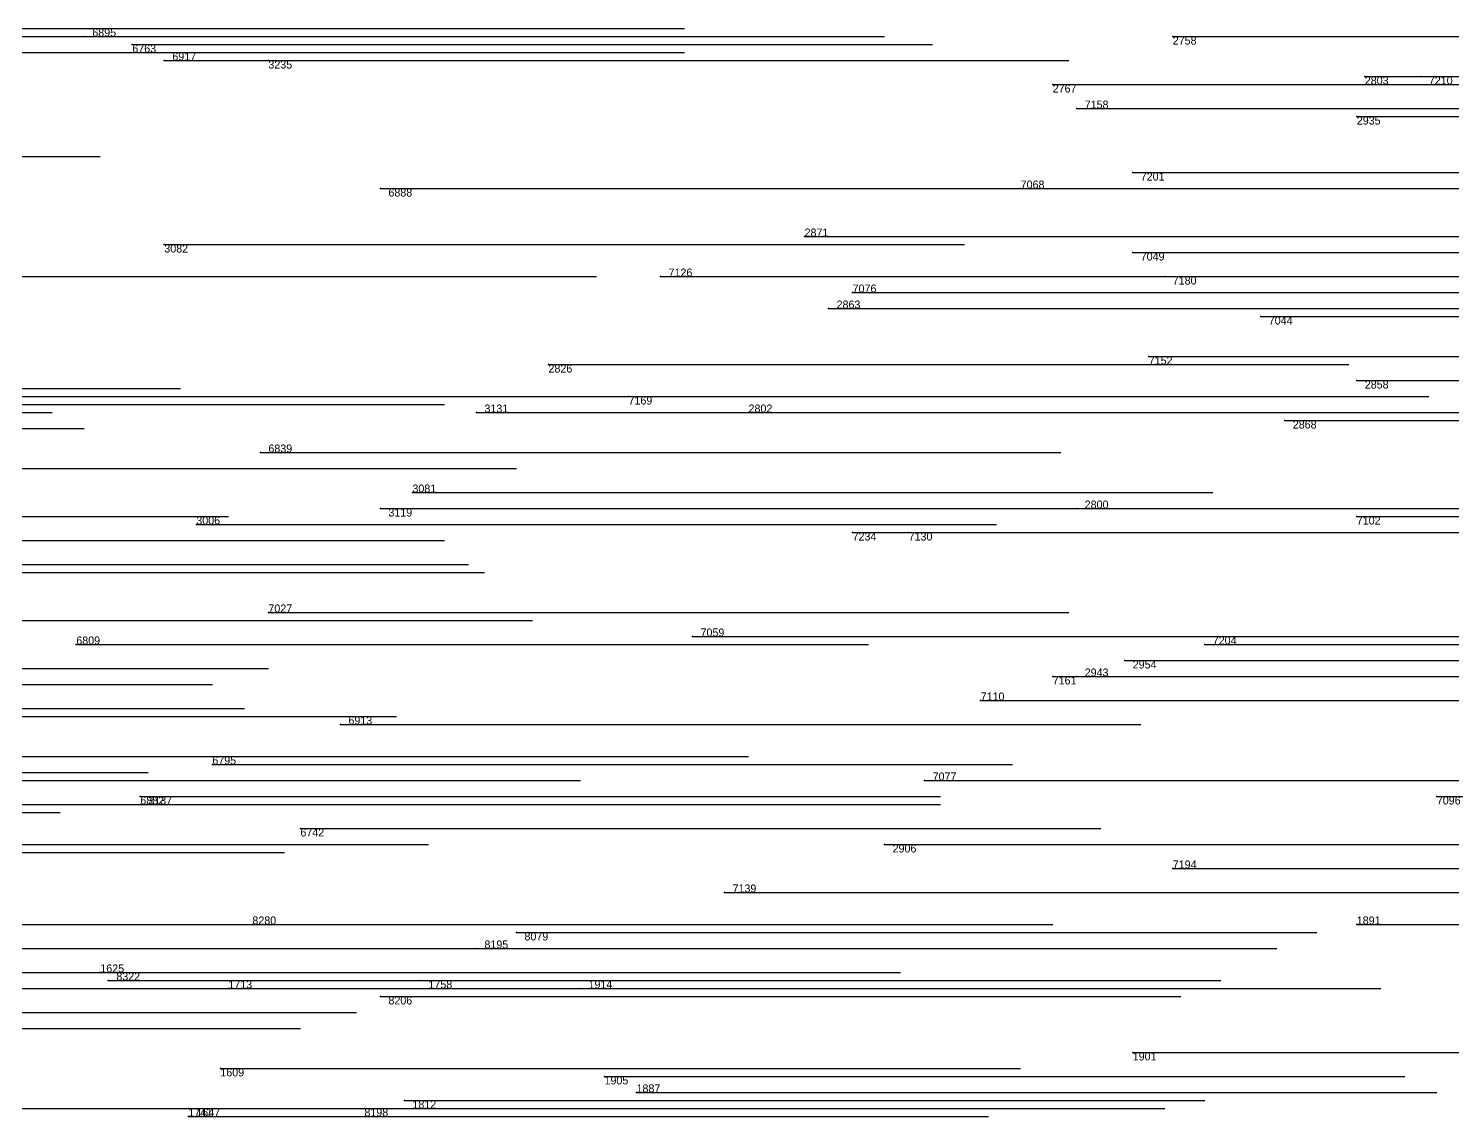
# Model space of a CAD drawing. Extents: x 0 to 1.1, y 0 to 1.
# Drawn here: x 0.193 to 0.371, y 0.732 to 0.868 of the extents above; entities that cross this region are included whole.
import ezdxf

# ---------------------------------------------------------------- set-up
doc = ezdxf.new("R2010")
doc.units = 0
for name, color, linetype in [('Facilities', 3, 'CONTINUOUS'), ('Normals', 1, 'CONTINUOUS'), ('Source_points', 5, 'CONTINUOUS'), ('Text', 3, 'CONTINUOUS')]:
    doc.layers.add(name, color=color, linetype=linetype)

msp = doc.modelspace()

# ---------------------------------------------------------------- linework, layer by layer
at = {"layer": 'Facilities', "color": 3}
for p in [(0.2, 0.867, 1), (0.336, 0.867), (0.206, 0.866, 1), (0.21, 0.864, 1), (0.223, 0.864), (0.36, 0.862), (0.367, 0.862, 1), (0.321, 0.861), (0.324, 0.858, 1), (0.359, 0.857), (0.331, 0.85, 1), (0.237, 0.848, 1), (0.317, 0.848, 1), (0.29, 0.842), (0.21, 0.841), (0.331, 0.84, 1), (0.272, 0.837, 1), (0.335, 0.837, 1), (0.296, 0.835, 1), (0.293, 0.833), (0.347, 0.832, 1), (0.258, 0.826), (0.333, 0.827, 1), (0.359, 0.824), (0.268, 0.822, 1), (0.249, 0.82), (0.283, 0.82), (0.35, 0.819), (0.222, 0.815, 1), (0.241, 0.81), (0.237, 0.808), (0.324, 0.808), (0.359, 0.807, 1), (0.214, 0.806), (0.296, 0.805, 1), (0.303, 0.805, 1), (0.223, 0.795, 1), (0.276, 0.792, 1), (0.199, 0.791, 1), (0.34, 0.791, 1), (0.33, 0.789), (0.321, 0.787, 1), (0.324, 0.787), (0.312, 0.784, 1), (0.232, 0.781, 1), (0.216, 0.776, 1), (0.305, 0.774, 1), (0.207, 0.772, 1), (0.207, 0.771), (0.369, 0.772, 1), (0.227, 0.768, 1), (0.3, 0.766), (0.336, 0.763, 1), (0.28, 0.76, 1), (0.221, 0.756, 1), (0.254, 0.755, 1), (0.359, 0.756), (0.249, 0.753, 1), (0.202, 0.75), (0.203, 0.749, 1), (0.218, 0.748), (0.242, 0.749), (0.262, 0.748), (0.237, 0.747, 1), (0.331, 0.74), (0.217, 0.738), (0.265, 0.737), (0.269, 0.735), (0.24, 0.734), (0.213, 0.733), (0.213, 0.732), (0.235, 0.733, 1)]:
    msp.add_point(p, dxfattribs=at)
at = {"layer": 'Normals', "color": 1}
for p, q in [((0.121, 0.867), (0.221, 0.867)), ((0.163, 0.868), (0.263, 0.868)), ((0.175, 0.868, 1), (0.275, 0.868, 1)), ((0.2, 0.867, 1), (0.3, 0.867, 1)), ((0.336, 0.867), (0.436, 0.867)), ((0.175, 0.865, 1), (0.275, 0.865, 1)), ((0.206, 0.866, 1), (0.306, 0.866, 1)), ((0.21, 0.864, 1), (0.31, 0.864, 1)), ((0.223, 0.864), (0.323, 0.864)), ((0.36, 0.862), (0.46, 0.862)), ((0.367, 0.862, 1), (0.467, 0.862, 1)), ((0.321, 0.861), (0.421, 0.861)), ((0.324, 0.858, 1), (0.424, 0.858, 1)), ((0.359, 0.857), (0.459, 0.857)), ((0.102, 0.852), (0.202, 0.852)), ((0.331, 0.85, 1), (0.431, 0.85, 1)), ((0.237, 0.848, 1), (0.337, 0.848, 1)), ((0.317, 0.848, 1), (0.417, 0.848, 1)), ((0.29, 0.842), (0.39, 0.842)), ((0.21, 0.841), (0.31, 0.841)), ((0.331, 0.84, 1), (0.431, 0.84, 1)), ((0.164, 0.837), (0.264, 0.837)), ((0.272, 0.837, 1), (0.372, 0.837, 1)), ((0.335, 0.837, 1), (0.435, 0.837, 1)), ((0.296, 0.835, 1), (0.396, 0.835, 1)), ((0.293, 0.833), (0.393, 0.833)), ((0.347, 0.832, 1), (0.447, 0.832, 1)), ((0.258, 0.826), (0.358, 0.826)), ((0.333, 0.827, 1), (0.433, 0.827, 1)), ((0.359, 0.824), (0.459, 0.824)), ((0.112, 0.823), (0.212, 0.823)), ((0.145, 0.821), (0.245, 0.821)), ((0.18, 0.822, 1), (0.28, 0.822, 1)), ((0.268, 0.822, 1), (0.368, 0.822, 1)), ((0.096, 0.82), (0.196, 0.82)), ((0.249, 0.82), (0.349, 0.82)), ((0.283, 0.82), (0.383, 0.82)), ((0.35, 0.819), (0.45, 0.819)), ((0.1, 0.818, 1), (0.2, 0.818, 1)), ((0.222, 0.815, 1), (0.322, 0.815, 1)), ((0.154, 0.813, 1), (0.254, 0.813, 1)), ((0.241, 0.81), (0.341, 0.81)), ((0.237, 0.808), (0.337, 0.808)), ((0.324, 0.808), (0.424, 0.808)), ((0.118, 0.807), (0.218, 0.807)), ((0.359, 0.807, 1), (0.459, 0.807, 1)), ((0.214, 0.806), (0.314, 0.806)), ((0.296, 0.805, 1), (0.396, 0.805, 1)), ((0.303, 0.805, 1), (0.403, 0.805, 1)), ((0.145, 0.804), (0.245, 0.804)), ((0.148, 0.801, 1), (0.248, 0.801, 1)), ((0.15, 0.8), (0.25, 0.8)), ((0.155, 0.794), (0.256, 0.794)), ((0.223, 0.795, 1), (0.323, 0.795, 1)), ((0.276, 0.792, 1), (0.376, 0.792, 1)), ((0.199, 0.791, 1), (0.298, 0.791, 1)), ((0.34, 0.791, 1), (0.44, 0.791, 1)), ((0.33, 0.789), (0.43, 0.789)), ((0.123, 0.788, 1), (0.223, 0.788, 1)), ((0.321, 0.787, 1), (0.42, 0.787, 1)), ((0.324, 0.787), (0.424, 0.787)), ((0.116, 0.786, 1), (0.216, 0.786, 1)), ((0.12, 0.783), (0.22, 0.783)), ((0.312, 0.784, 1), (0.412, 0.784, 1)), ((0.139, 0.782), (0.239, 0.782)), ((0.232, 0.781, 1), (0.332, 0.781, 1)), ((0.183, 0.777), (0.283, 0.777)), ((0.216, 0.776, 1), (0.316, 0.776, 1)), ((0.108, 0.775), (0.208, 0.775)), ((0.103, 0.774), (0.203, 0.774)), ((0.162, 0.774), (0.262, 0.774)), ((0.305, 0.774, 1), (0.405, 0.774, 1)), ((0.133, 0.771), (0.233, 0.771)), ((0.207, 0.772, 1), (0.307, 0.772, 1)), ((0.207, 0.771), (0.307, 0.771)), ((0.369, 0.772, 1), (0.469, 0.772, 1)), ((0.097, 0.77), (0.197, 0.77)), ((0.227, 0.768, 1), (0.327, 0.768, 1)), ((0.143, 0.766), (0.243, 0.766)), ((0.3, 0.766), (0.4, 0.766)), ((0.121, 0.765, 1), (0.221, 0.765, 1)), ((0.125, 0.765, 1), (0.225, 0.765, 1)), ((0.336, 0.763, 1), (0.435, 0.763, 1)), ((0.28, 0.76, 1), (0.38, 0.76, 1)), ((0.146, 0.756), (0.246, 0.756)), ((0.221, 0.756, 1), (0.321, 0.756, 1)), ((0.254, 0.755, 1), (0.354, 0.755, 1)), ((0.359, 0.756), (0.459, 0.756)), ((0.167, 0.753), (0.267, 0.753)), ((0.249, 0.753, 1), (0.349, 0.753, 1)), ((0.12, 0.75, 1), (0.22, 0.75, 1)), ((0.202, 0.75), (0.302, 0.75)), ((0.095, 0.748, 1), (0.195, 0.748, 1)), ((0.128, 0.748, 1), (0.228, 0.748, 1)), ((0.203, 0.749, 1), (0.303, 0.749, 1)), ((0.218, 0.748), (0.318, 0.748)), ((0.242, 0.749), (0.342, 0.749)), ((0.262, 0.748), (0.362, 0.748)), ((0.237, 0.747, 1), (0.337, 0.747, 1)), ((0.134, 0.745), (0.234, 0.745)), ((0.127, 0.743, 1), (0.227, 0.743, 1)), ((0.331, 0.74), (0.431, 0.74)), ((0.217, 0.738), (0.317, 0.738)), ((0.265, 0.737), (0.365, 0.737)), ((0.269, 0.735), (0.369, 0.735)), ((0.24, 0.734), (0.34, 0.734)), ((0.115, 0.733, 1), (0.215, 0.733, 1)), ((0.213, 0.733), (0.313, 0.733)), ((0.213, 0.732), (0.313, 0.732)), ((0.235, 0.733, 1), (0.335, 0.733, 1))]:
    msp.add_line(p, q, dxfattribs=at)
at = {"layer": 'Source_points', "color": 5}
for p in [(0.2, 0.867, 1), (0.336, 0.867), (0.206, 0.866, 1), (0.21, 0.864, 1), (0.223, 0.864), (0.36, 0.862), (0.367, 0.862, 1), (0.321, 0.861), (0.324, 0.858, 1), (0.359, 0.857), (0.331, 0.85, 1), (0.237, 0.848, 1), (0.317, 0.848, 1), (0.29, 0.842), (0.21, 0.841), (0.331, 0.84, 1), (0.272, 0.837, 1), (0.335, 0.837, 1), (0.296, 0.835, 1), (0.293, 0.833), (0.347, 0.832, 1), (0.258, 0.826), (0.333, 0.827, 1), (0.359, 0.824), (0.268, 0.822, 1), (0.249, 0.82), (0.283, 0.82), (0.35, 0.819), (0.222, 0.815, 1), (0.241, 0.81), (0.237, 0.808), (0.324, 0.808), (0.359, 0.807, 1), (0.214, 0.806), (0.296, 0.805, 1), (0.303, 0.805, 1), (0.223, 0.795, 1), (0.276, 0.792, 1), (0.199, 0.791, 1), (0.34, 0.791, 1), (0.33, 0.789), (0.321, 0.787, 1), (0.324, 0.787), (0.312, 0.784, 1), (0.232, 0.781, 1), (0.216, 0.776, 1), (0.305, 0.774, 1), (0.207, 0.772, 1), (0.207, 0.771), (0.369, 0.772, 1), (0.227, 0.768, 1), (0.3, 0.766), (0.336, 0.763, 1), (0.28, 0.76, 1), (0.221, 0.756, 1), (0.254, 0.755, 1), (0.359, 0.756), (0.249, 0.753, 1), (0.202, 0.75), (0.203, 0.749, 1), (0.218, 0.748), (0.242, 0.749), (0.262, 0.748), (0.237, 0.747, 1), (0.331, 0.74), (0.217, 0.738), (0.265, 0.737), (0.269, 0.735), (0.24, 0.734), (0.213, 0.733), (0.213, 0.732), (0.235, 0.733, 1)]:
    msp.add_point(p, dxfattribs=at)

# ---------------------------------------------------------------- texts
at = {"layer": 'Text', "color": 3}
for s, p in [('6895', (0.201, 0.867, 1)), ('2758', (0.336, 0.866)), ('6763', (0.206, 0.865, 1)), ('6917', (0.211, 0.864, 1)), ('3235', (0.223, 0.863)), ('2803', (0.36, 0.861)), ('7210', (0.368, 0.861, 1)), ('2767', (0.321, 0.86)), ('7158', (0.325, 0.858, 1)), ('2935', (0.359, 0.856)), ('7068', (0.317, 0.848, 1)), ('7201', (0.332, 0.849, 1)), ('6888', (0.238, 0.847, 1)), ('2871', (0.29, 0.842)), ('3082', (0.21, 0.84)), ('7049', (0.332, 0.839, 1)), ('7126', (0.273, 0.837, 1)), ('7180', (0.336, 0.836, 1)), ('7076', (0.296, 0.835, 1)), ('2863', (0.294, 0.833)), ('7044', (0.348, 0.831, 1)), ('2826', (0.258, 0.825)), ('7152', (0.333, 0.826, 1)), ('2858', (0.36, 0.823)), ('3131', (0.25, 0.82)), ('7169', (0.268, 0.821, 1)), ('2802', (0.283, 0.82)), ('2868', (0.351, 0.818)), ('6839', (0.223, 0.815, 1)), ('3081', (0.241, 0.81)), ('3119', (0.238, 0.807)), ('2800', (0.325, 0.808)), ('3006', (0.214, 0.806)), ('7102', (0.359, 0.806, 1)), ('7234', (0.296, 0.804, 1)), ('7130', (0.303, 0.804, 1)), ('7027', (0.223, 0.795, 1)), ('6809', (0.199, 0.791, 1)), ('7059', (0.277, 0.792, 1)), ('7204', (0.341, 0.791, 1)), ('2954', (0.331, 0.788)), ('7161', (0.321, 0.786, 1)), ('2943', (0.325, 0.787)), ('7110', (0.312, 0.784, 1)), ('6913', (0.233, 0.781, 1)), ('6795', (0.216, 0.776, 1)), ('7077', (0.306, 0.774, 1)), ('6882', (0.207, 0.771, 1)), ('3137', (0.208, 0.771)), ('7096', (0.369, 0.771, 1)), ('6742', (0.227, 0.767, 1)), ('2906', (0.301, 0.765)), ('7194', (0.336, 0.763, 1)), ('7139', (0.281, 0.76, 1)), ('8280', (0.221, 0.756, 1)), ('1891', (0.359, 0.756)), ('8079', (0.255, 0.754, 1)), ('8195', (0.25, 0.753, 1)), ('1625', (0.202, 0.75)), ('8322', (0.204, 0.749, 1)), ('1713', (0.218, 0.748)), ('1758', (0.243, 0.748)), ('1914', (0.263, 0.748)), ('8206', (0.238, 0.746, 1)), ('1901', (0.331, 0.739)), ('1609', (0.217, 0.737)), ('1905', (0.265, 0.736)), ('1887', (0.269, 0.735)), ('1812', (0.241, 0.733)), ('1741', (0.213, 0.732)), ('1647', (0.214, 0.732)), ('8198', (0.235, 0.732, 1))]:
    msp.add_text(s, height=0.001, dxfattribs=at).set_placement(p)

doc.saveas('drawing.dxf')
